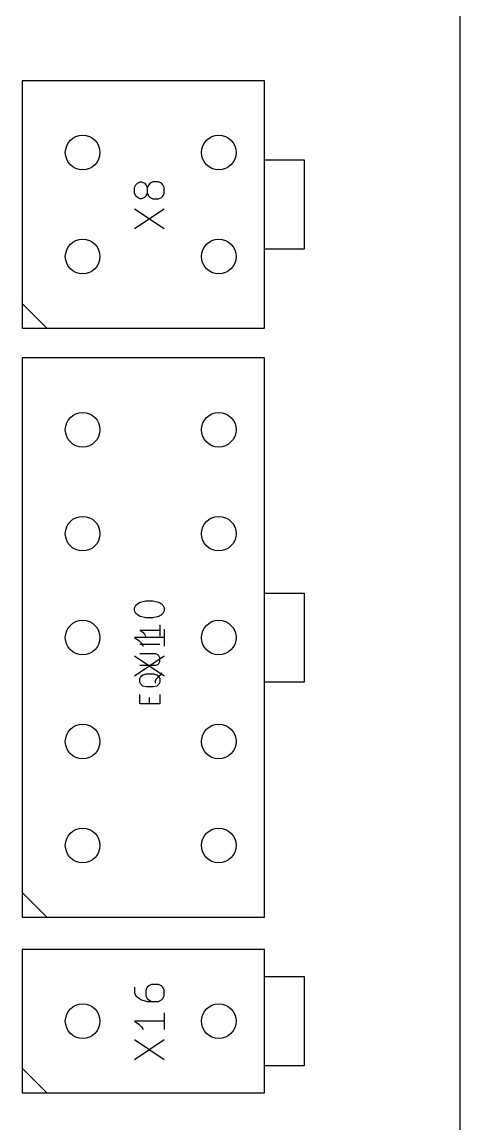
# Model space of a CAD drawing. Extents: x -4 to 236, y -200 to -70.
# Drawn here: x 218.3 to 236, y -147.15 to -102.62 of the extents above; entities that cross this region are included whole.
import ezdxf

# ---------------------------------------------------------------- set-up
doc = ezdxf.new("R2010")
doc.units = 0
doc.layers.add('BLACK', color=7, linetype='CONTINUOUS')

msp = doc.modelspace()

# ---------------------------------------------------------------- linework, layer by layer
at = {"layer": 'BLACK', "linetype": 'CONTINUOUS'}
for p, q in [((236, -70), (236, -200)), ((228.1, -105), (218.3, -105)), ((218.3, -105), (218.3, -115)), ((228.1, -115), (228.1, -105)), ((228.1, -108.2), (229.7, -108.2)), ((229.7, -108.2), (229.7, -111.8)), ((222.963188, -109.142857), (223.077474, -109.085714)), ((223.077474, -109.085714), (223.134617, -109.085714)), ((223.134617, -109.085714), (223.248902, -109.142857)), ((223.59176, -109.085714), (223.477474, -109.142857)), ((223.820331, -109.085714), (223.59176, -109.085714)), ((223.934617, -109.142857), (223.820331, -109.085714)), ((222.848902, -109.314285), (222.906045, -109.2)), ((222.848902, -109.542857), (222.848902, -109.314285)), ((222.906045, -109.2), (222.963188, -109.142857)), ((223.248902, -109.142857), (223.306045, -109.2)), ((223.306045, -109.2), (223.363188, -109.314285)), ((223.420331, -109.2), (223.363188, -109.314285)), ((223.363188, -109.314285), (223.363188, -109.542857)), ((223.477474, -109.142857), (223.420331, -109.2)), ((223.99176, -109.2), (223.934617, -109.142857)), ((224.048902, -109.314285), (223.99176, -109.2)), ((224.048902, -109.542857), (224.048902, -109.314285)), ((222.906045, -109.657142), (222.848902, -109.542857)), ((222.963188, -109.714285), (222.906045, -109.657142)), ((223.077474, -109.771428), (222.963188, -109.714285)), ((223.134617, -109.771428), (223.077474, -109.771428)), ((223.248902, -109.714285), (223.134617, -109.771428)), ((223.306045, -109.657142), (223.248902, -109.714285)), ((223.363188, -109.542857), (223.306045, -109.657142)), ((223.363188, -109.542857), (223.420331, -109.657142)), ((223.420331, -109.657142), (223.477474, -109.714285)), ((223.477474, -109.714285), (223.59176, -109.771428)), ((223.59176, -109.771428), (223.820331, -109.771428)), ((223.820331, -109.771428), (223.934617, -109.714285)), ((223.934617, -109.714285), (223.99176, -109.657142)), ((223.99176, -109.657142), (224.048902, -109.542857)), ((222.848902, -110.971428), (224.048902, -110.171428)), ((222.848902, -110.171428), (224.048902, -110.971428)), ((229.7, -111.8), (228.1, -111.8)), ((219.3, -115), (218.3, -114)), ((218.3, -115), (228.1, -115)), ((228.1, -116.2), (218.3, -116.2)), ((218.3, -116.2), (218.3, -138.8)), ((228.1, -138.8), (228.1, -116.2)), ((223.077474, -126.071428), (223.306045, -126.014285)), ((223.306045, -126.014285), (223.59176, -126.014285)), ((223.59176, -126.014285), (223.820331, -126.071428)), ((228.1, -125.7), (229.7, -125.7)), ((229.7, -125.7), (229.7, -129.3)), ((222.848902, -126.299999), (222.906045, -126.185713)), ((222.848902, -126.414285), (222.848902, -126.299999)), ((222.906045, -126.528571), (222.848902, -126.414285)), ((222.906045, -126.185713), (222.963188, -126.128571)), ((222.963188, -126.128571), (223.077474, -126.071428)), ((223.820331, -126.071428), (223.934617, -126.128571)), ((223.934617, -126.128571), (223.99176, -126.185713)), ((223.99176, -126.185713), (224.048902, -126.299999)), ((224.048902, -126.414285), (223.99176, -126.528571)), ((224.048902, -126.299999), (224.048902, -126.414285)), ((222.963188, -126.585713), (222.906045, -126.528571)), ((223.077474, -126.642856), (222.963188, -126.585713)), ((223.306045, -126.699999), (223.077474, -126.642856)), ((223.59176, -126.699999), (223.306045, -126.699999)), ((223.820331, -126.642856), (223.59176, -126.699999)), ((223.934617, -126.585713), (223.820331, -126.642856)), ((223.99176, -126.528571), (223.934617, -126.585713)), ((223.865935, -127.209523), (223.065935, -127.209523)), ((223.065935, -127.209523), (223.18022, -127.285714)), ((223.18022, -127.285714), (223.256411, -127.361904)), ((223.865935, -126.980952), (223.865935, -127.438095)), ((224.048902, -127.157142), (224.048902, -127.842856)), ((224.048902, -127.499999), (222.848902, -127.499999)), ((222.848902, -127.499999), (223.020331, -127.614285)), ((223.020331, -127.614285), (223.134617, -127.72857)), ((223.865935, -127.780951), (223.065935, -127.780951)), ((223.134617, -127.72857), (223.19176, -127.842856)), ((223.256411, -127.361904), (223.294506, -127.438095)), ((223.713554, -128.161903), (223.065935, -128.161903)), ((223.789744, -128.199999), (223.713554, -128.161903)), ((223.82784, -128.238094), (223.789744, -128.199999)), ((223.865935, -128.314284), (223.82784, -128.238094)), ((222.848902, -129.042856), (224.048902, -128.242856)), ((222.848902, -128.242856), (224.048902, -129.042856)), ((223.065935, -128.619046), (223.713554, -128.619046)), ((223.713554, -128.619046), (223.789744, -128.580951)), ((223.789744, -128.580951), (223.82784, -128.542856)), ((223.82784, -128.542856), (223.865935, -128.466665)), ((223.865935, -128.466665), (223.865935, -128.314284)), ((223.065935, -129.152379), (223.10403, -129.076189)), ((223.10403, -129.076189), (223.18022, -128.999998)), ((223.18022, -128.999998), (223.332601, -128.961903)), ((223.332601, -128.961903), (223.599268, -128.961903)), ((223.599268, -128.961903), (223.751649, -128.999998)), ((223.82784, -129.076189), (223.713554, -129.190475)), ((223.751649, -128.999998), (223.82784, -129.076189)), ((223.90403, -128.999998), (223.82784, -129.076189)), ((223.82784, -129.076189), (223.865935, -129.152379)), ((223.942125, -128.923808), (223.90403, -128.999998)), ((223.065935, -129.30476), (223.065935, -129.152379)), ((223.10403, -129.380951), (223.065935, -129.30476)), ((223.18022, -129.457141), (223.10403, -129.380951)), ((223.332601, -129.495237), (223.18022, -129.457141)), ((223.599268, -129.495237), (223.332601, -129.495237)), ((223.751649, -129.457141), (223.599268, -129.495237)), ((223.713554, -129.190475), (223.675459, -129.266665)), ((223.675459, -129.266665), (223.675459, -129.342856)), ((223.82784, -129.380951), (223.751649, -129.457141)), ((223.865935, -129.30476), (223.82784, -129.380951)), ((223.865935, -129.152379), (223.865935, -129.30476)), ((229.7, -129.3), (228.1, -129.3)), ((223.065935, -130.180951), (223.065935, -129.799999)), ((223.446887, -130.180951), (223.446887, -129.914285)), ((223.865935, -129.799999), (223.865935, -130.180951)), ((223.865935, -130.180951), (223.065935, -130.180951)), ((219.3, -138.8), (218.3, -137.8)), ((218.3, -138.8), (228.1, -138.8)), ((228.1, -140.1), (218.3, -140.1)), ((218.3, -140.1), (218.3, -145.9)), ((228.1, -145.9), (228.1, -140.1)), ((223.420331, -141.571428), (223.363188, -141.628571)), ((223.534617, -141.514285), (223.420331, -141.571428)), ((223.820331, -141.514285), (223.534617, -141.514285)), ((223.934617, -141.571428), (223.820331, -141.514285)), ((223.99176, -141.628571), (223.934617, -141.571428)), ((228.1, -141.2), (229.7, -141.2)), ((229.7, -141.2), (229.7, -144.8)), ((222.848902, -141.628571), (222.848902, -141.857142)), ((222.848902, -141.857142), (222.906045, -141.971428)), ((222.906045, -141.971428), (222.963188, -142.028571)), ((222.963188, -142.028571), (223.134617, -142.142856)), ((223.363188, -141.628571), (223.306045, -141.742856)), ((223.306045, -141.742856), (223.306045, -141.971428)), ((223.306045, -141.971428), (223.363188, -142.085713)), ((224.048902, -141.742856), (223.99176, -141.628571)), ((223.99176, -142.085713), (224.048902, -141.971428)), ((224.048902, -141.971428), (224.048902, -141.742856)), ((223.134617, -142.142856), (223.363188, -142.199999)), ((223.363188, -142.085713), (223.420331, -142.142856)), ((223.363188, -142.199999), (223.820331, -142.199999)), ((223.420331, -142.142856), (223.534617, -142.199999)), ((223.820331, -142.199999), (223.934617, -142.142856)), ((223.934617, -142.142856), (223.99176, -142.085713)), ((224.048902, -142.657142), (224.048902, -143.342856)), ((224.048902, -142.999999), (222.848902, -142.999999)), ((222.848902, -142.999999), (223.020331, -143.114285)), ((223.020331, -143.114285), (223.134617, -143.22857)), ((223.134617, -143.22857), (223.19176, -143.342856)), ((222.848902, -144.542856), (224.048902, -143.742856)), ((222.848902, -143.742856), (224.048902, -144.542856)), ((219.3, -145.9), (218.3, -144.9)), ((229.7, -144.8), (228.1, -144.8)), ((218.3, -145.9), (228.1, -145.9))]:
    msp.add_line(p, q, dxfattribs=at)
at = {"layer": 'BLACK'}
for centre in [(220.75, -107.9), (226.25, -107.9), (220.75, -112.1), (226.25, -112.1), (220.75, -119.1), (226.25, -119.1), (220.75, -123.3), (226.25, -123.3), (220.75, -127.5), (226.25, -127.5), (220.75, -131.7), (226.25, -131.7), (220.75, -135.9), (226.25, -135.9), (220.75, -143), (226.25, -143)]:
    msp.add_circle(centre, 0.7, dxfattribs=at)

doc.saveas('drawing.dxf')
